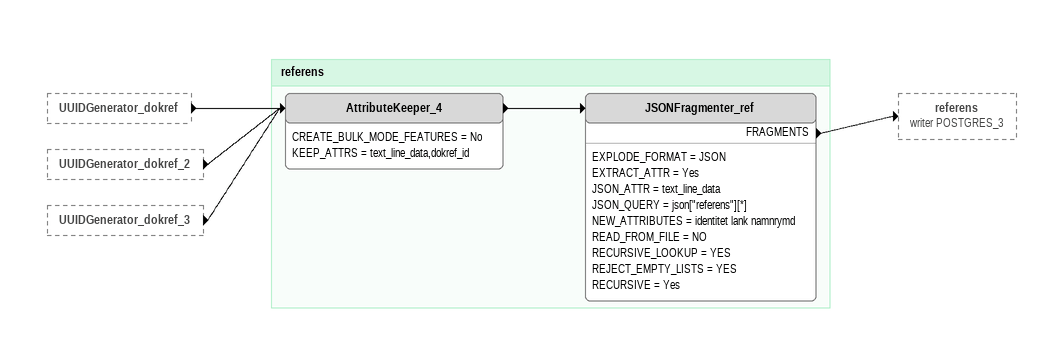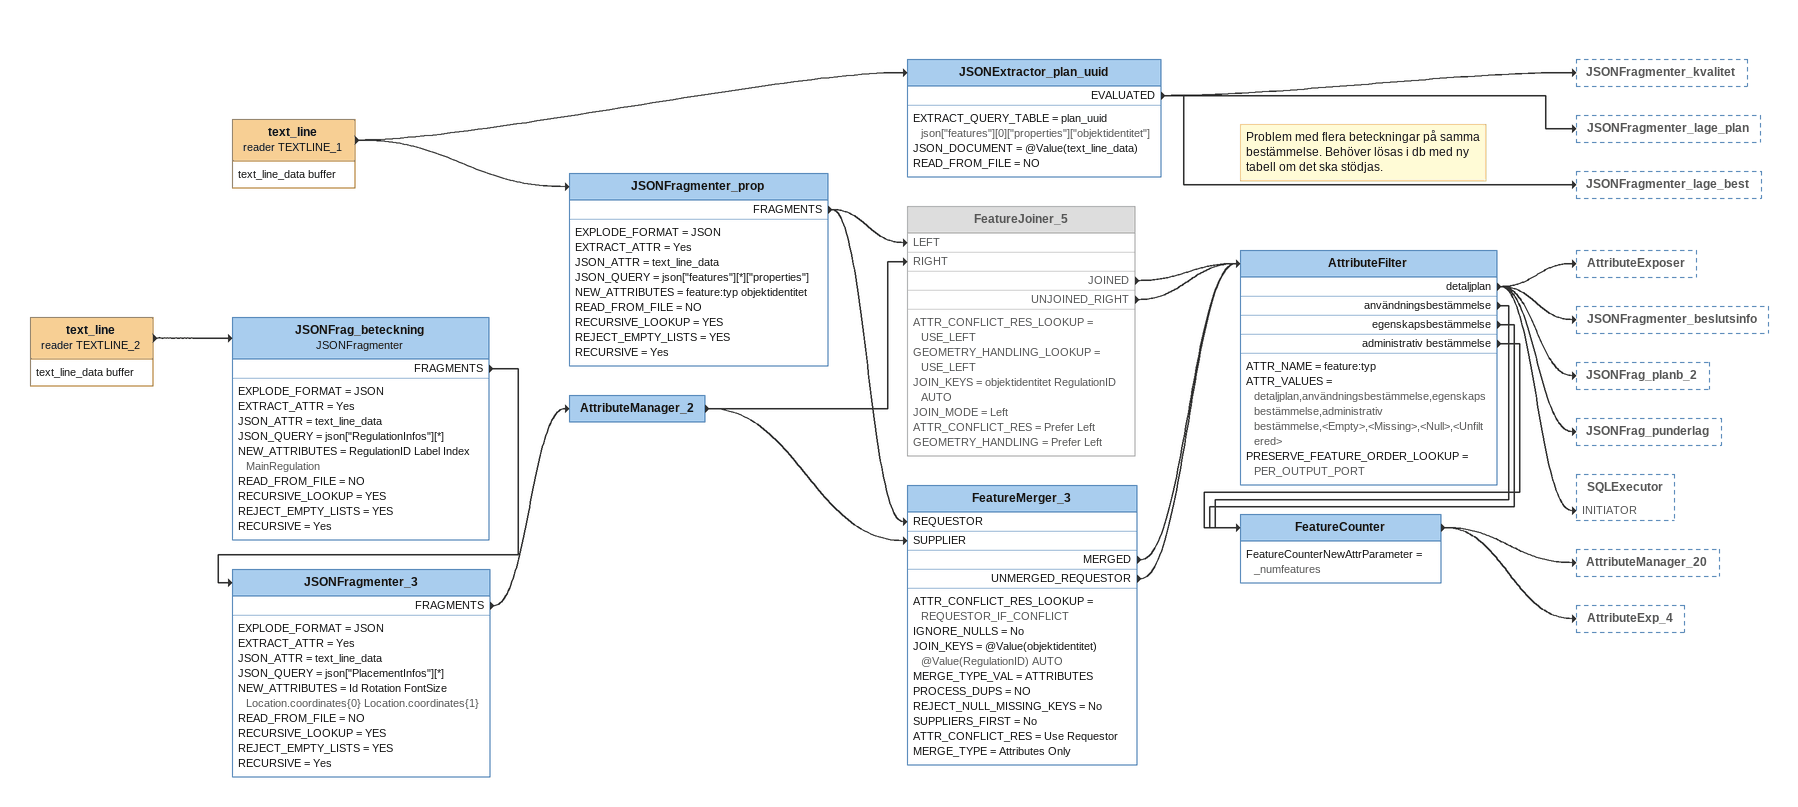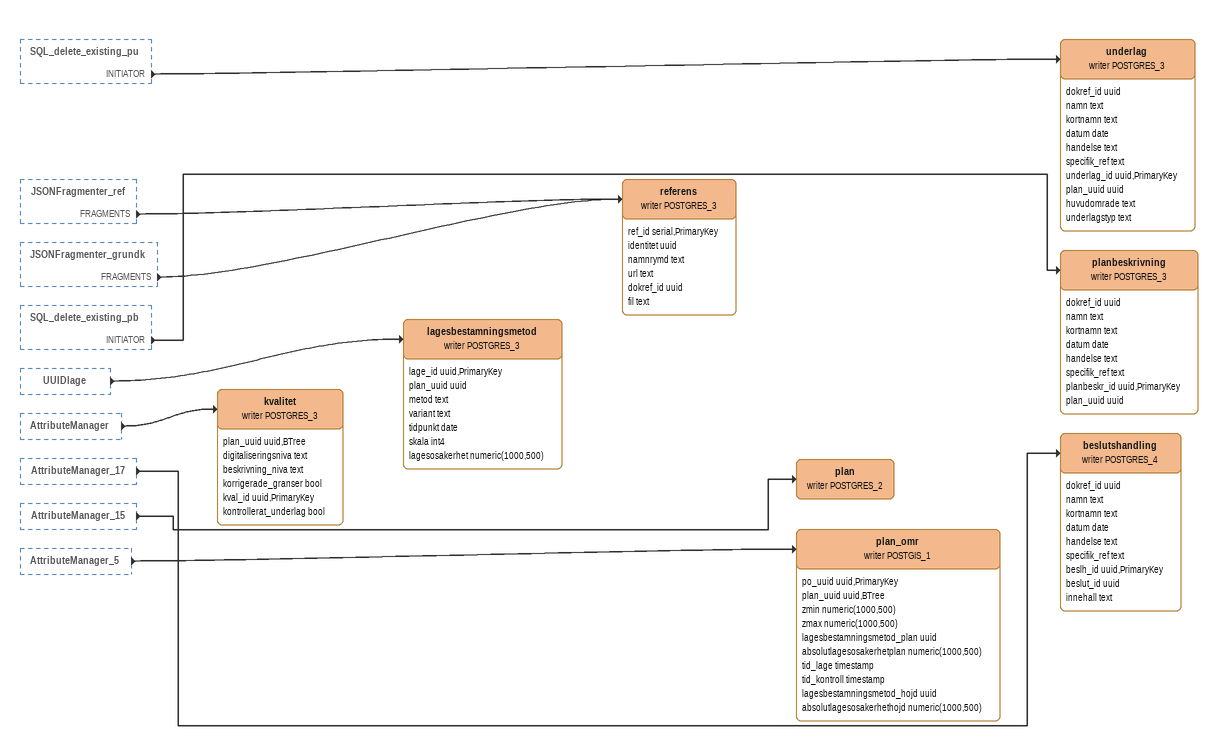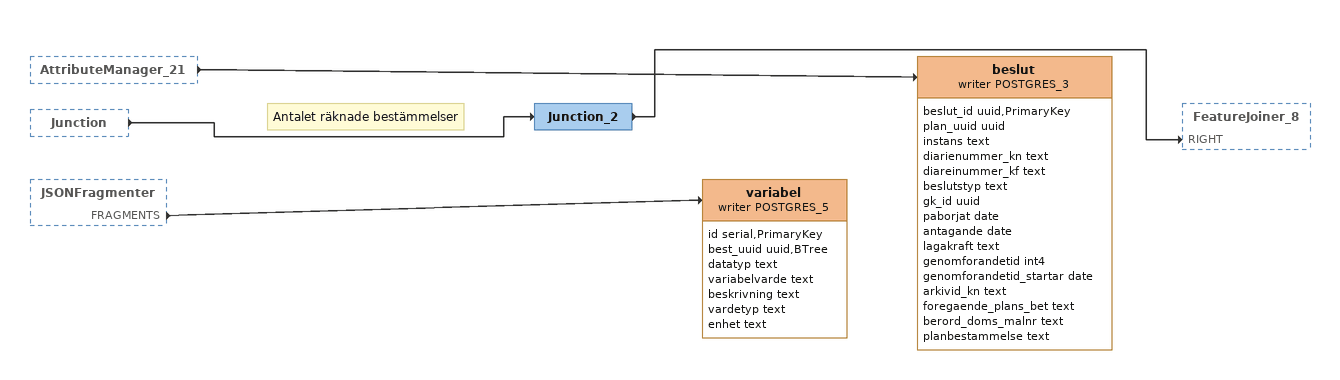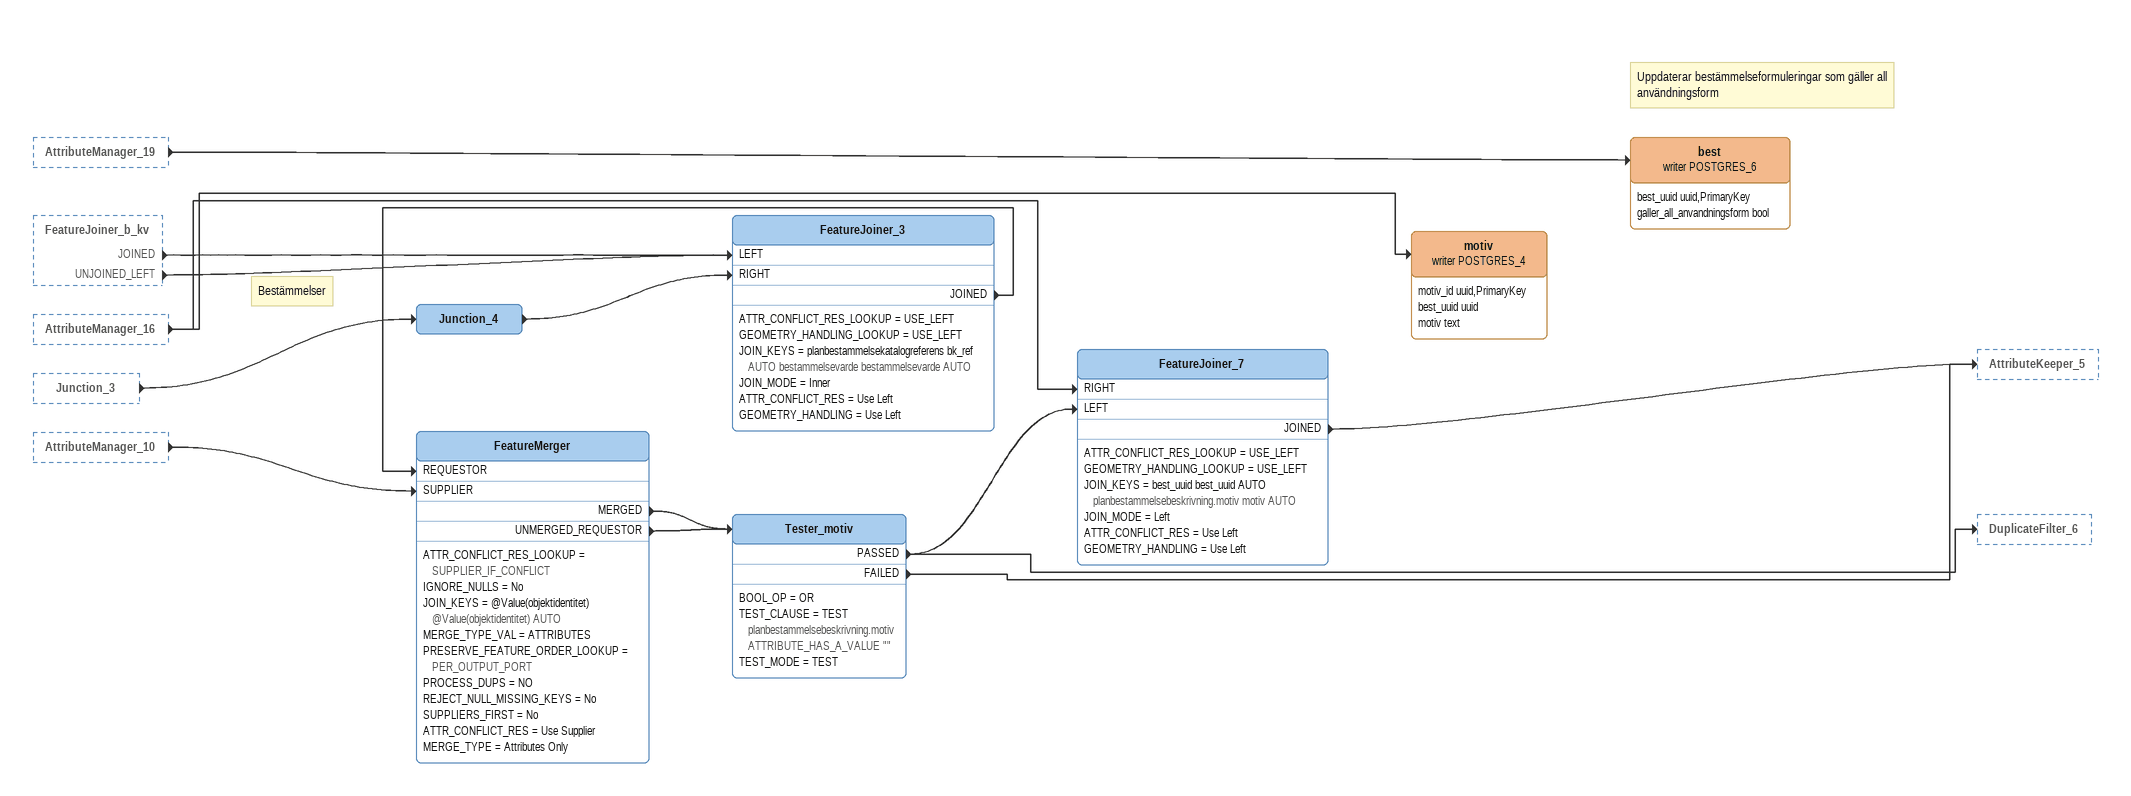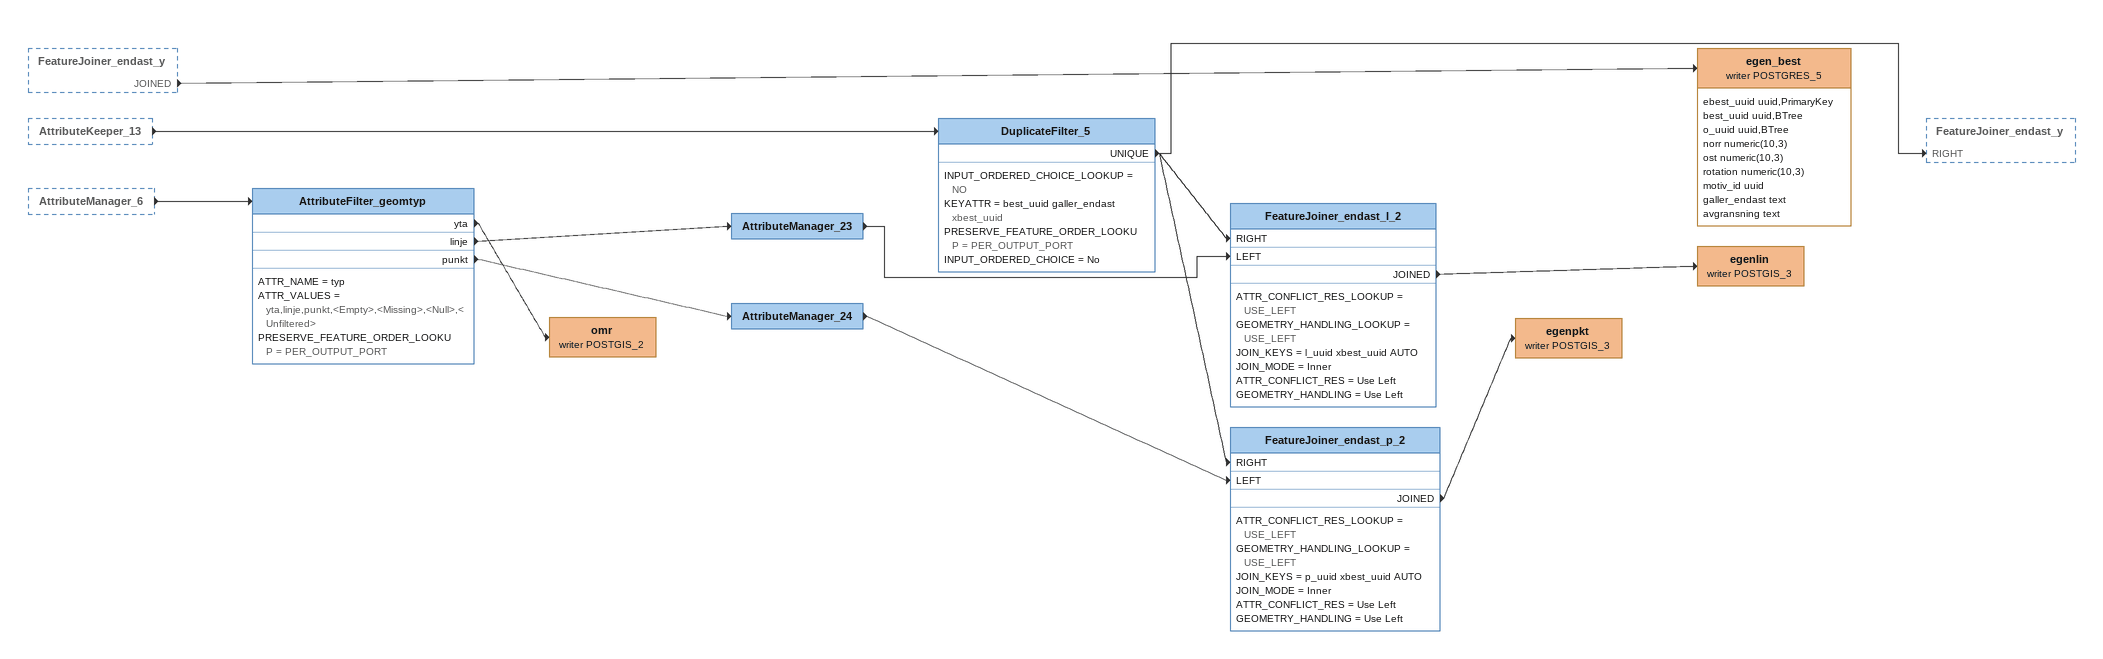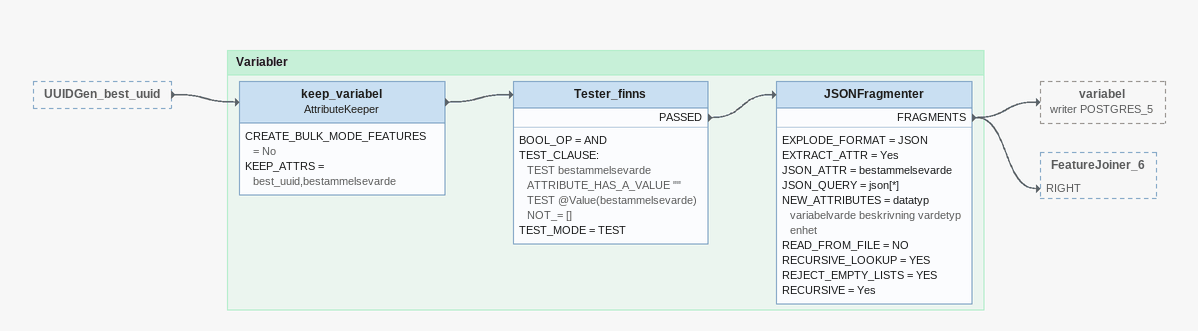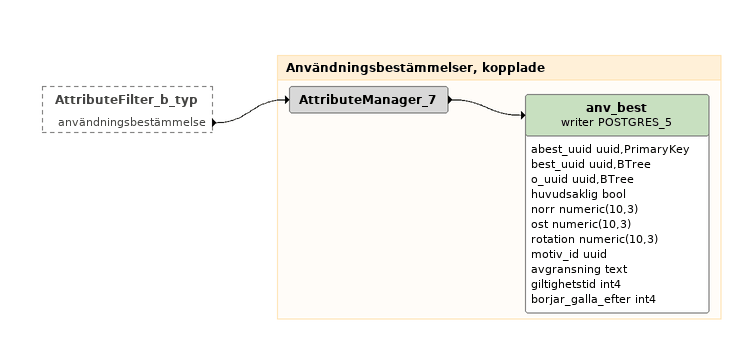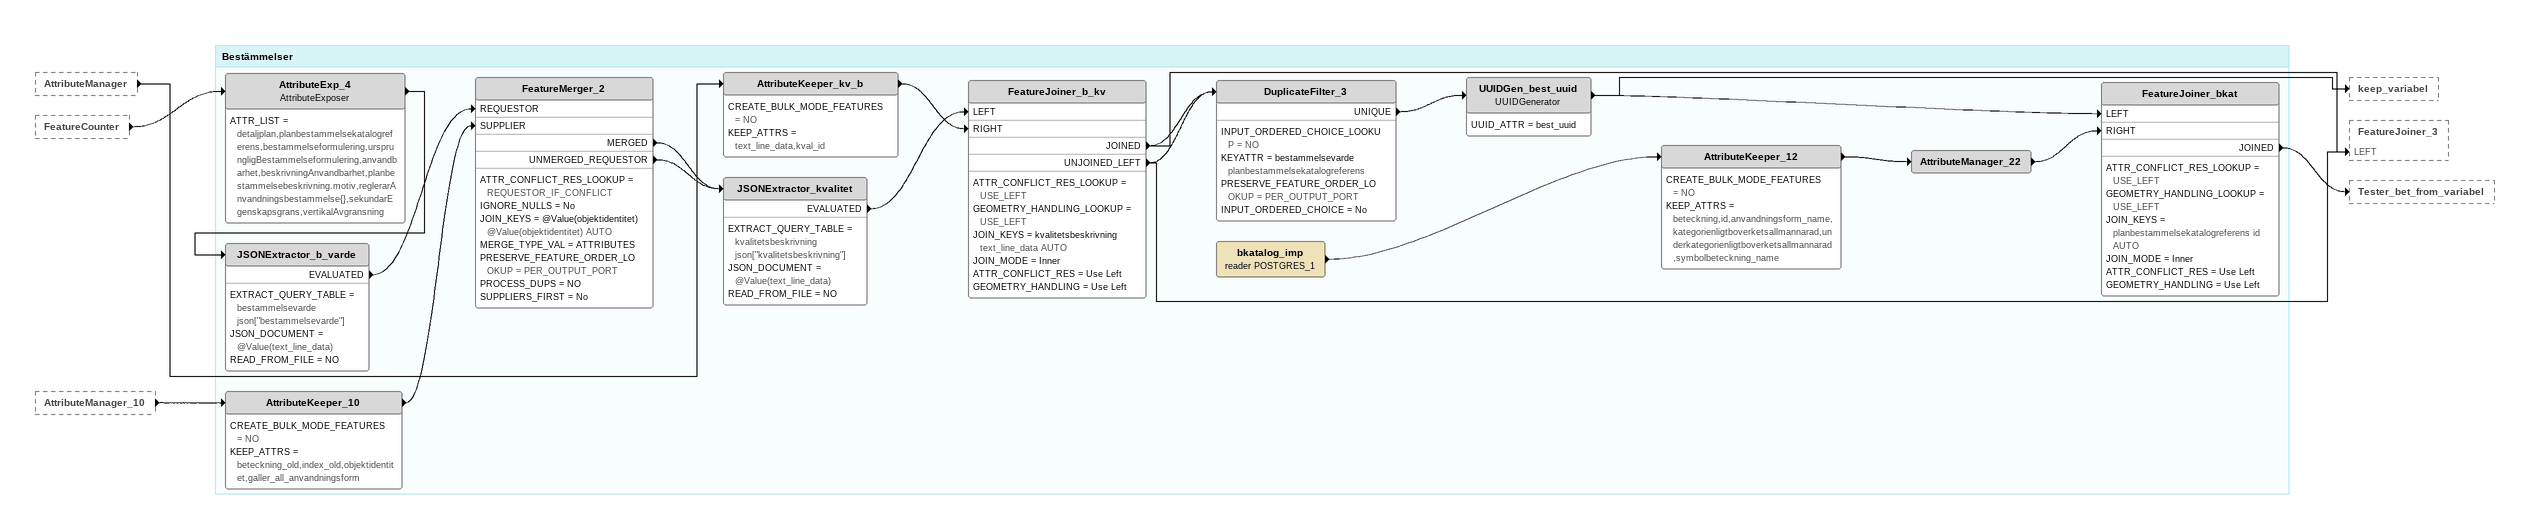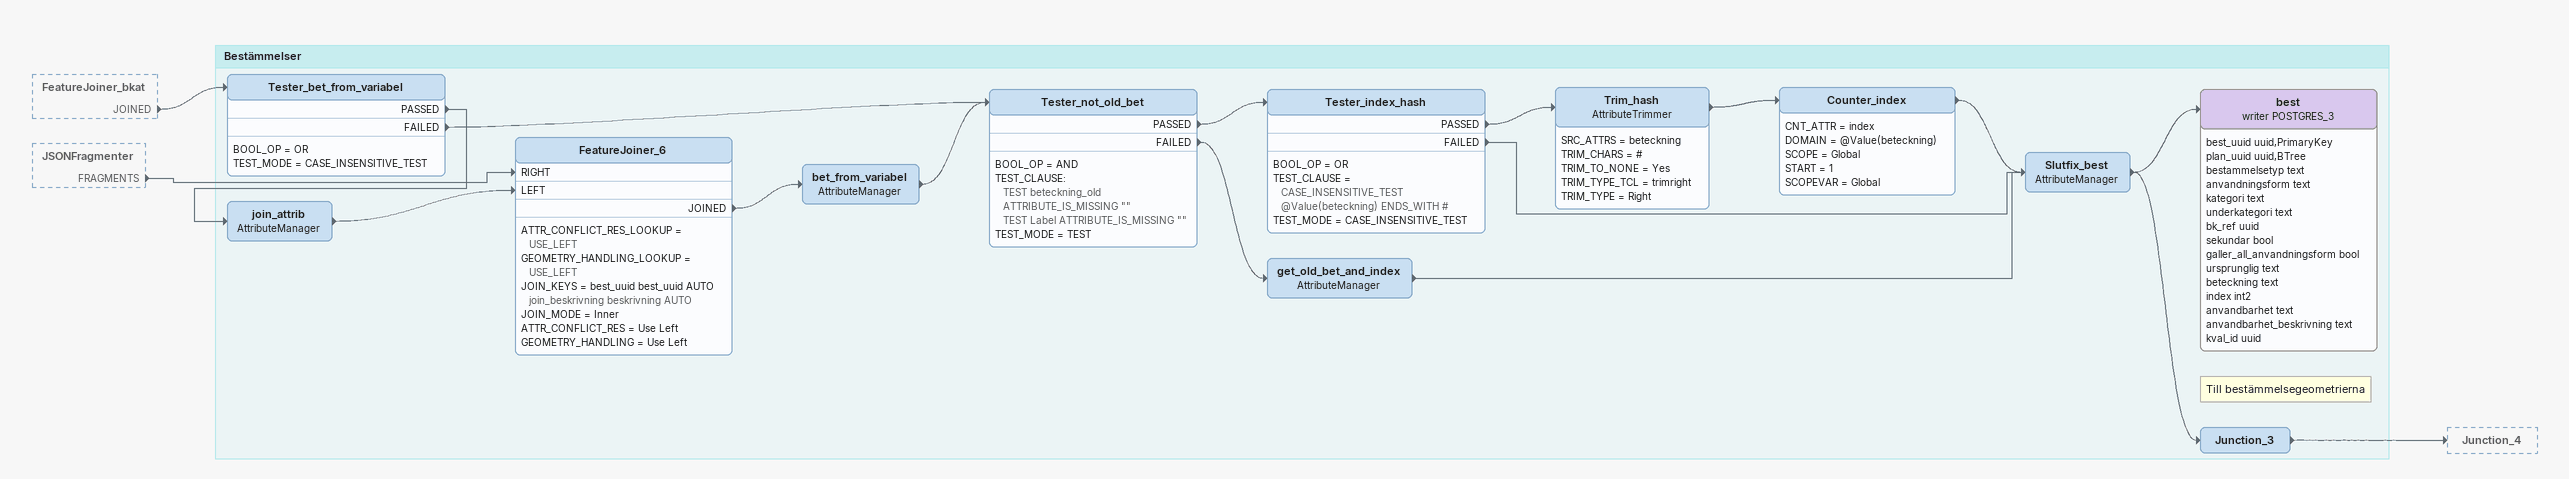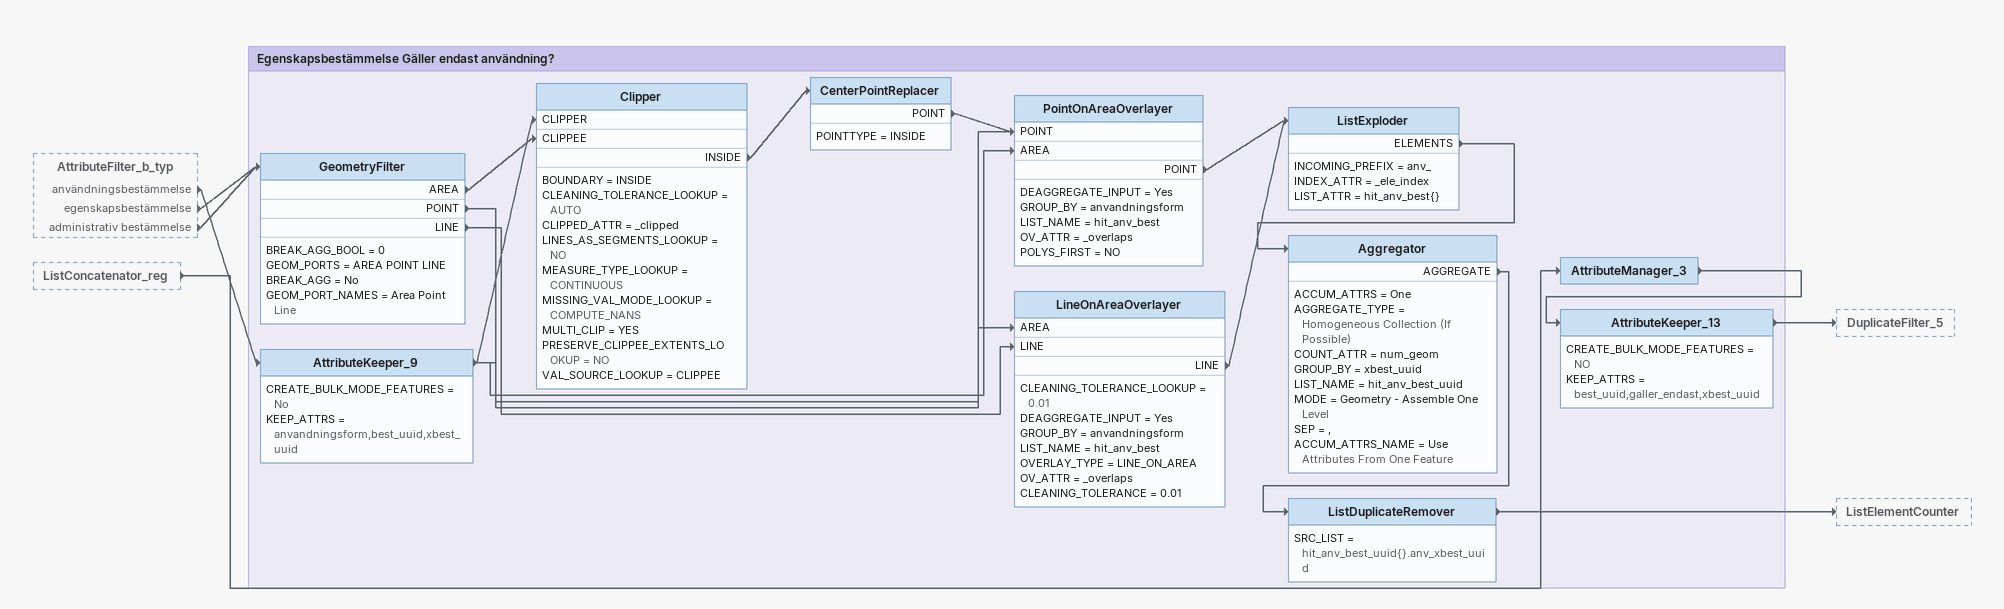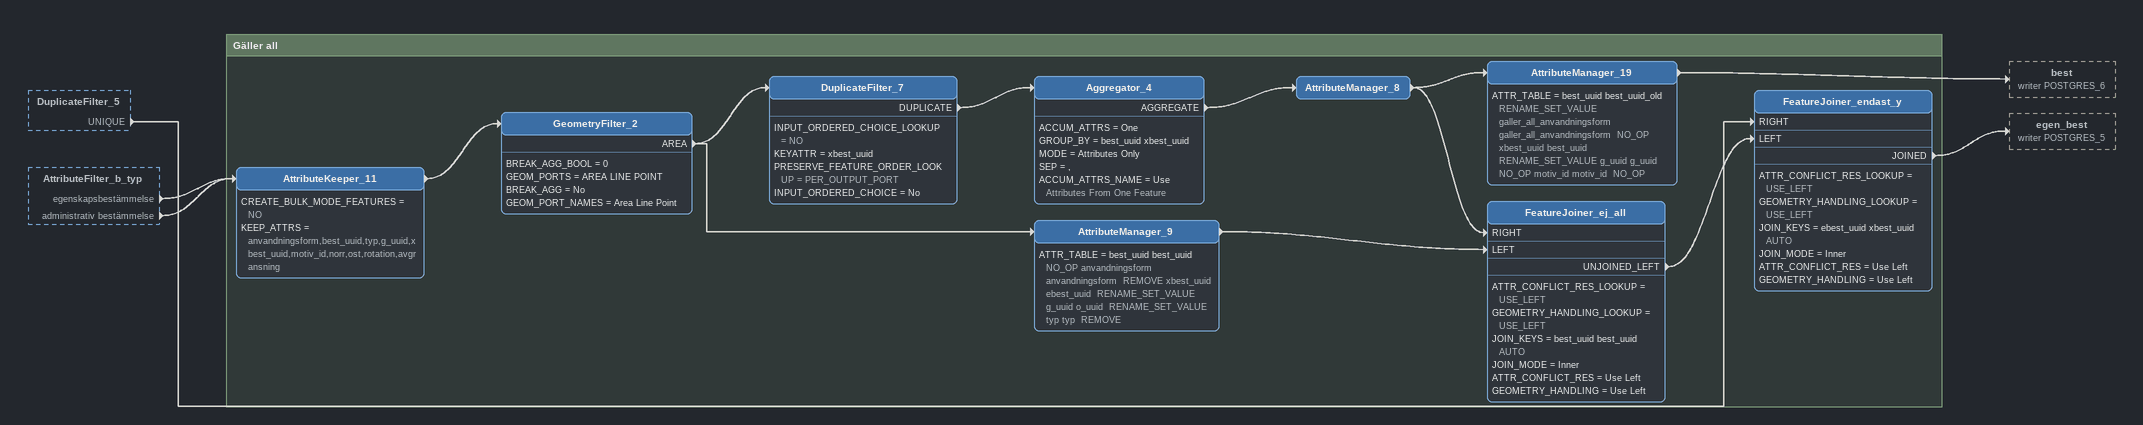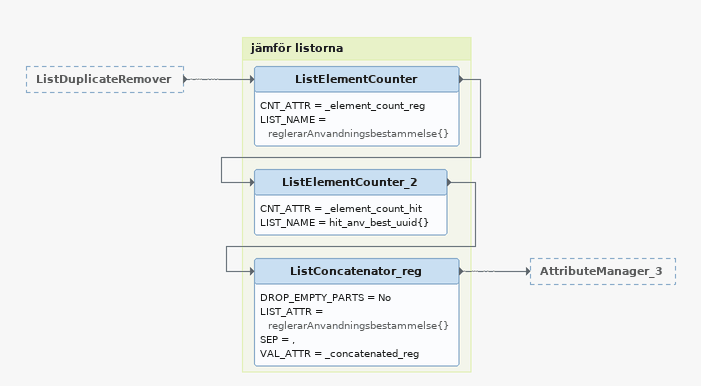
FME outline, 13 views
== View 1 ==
UUIDGenerator_dokref [outside]
    -> AttributeKeeper_4
UUIDGenerator_dokref_2 [outside]
    -> AttributeKeeper_4
UUIDGenerator_dokref_3 [outside]
    -> AttributeKeeper_4

Bookmark: referens
AttributeKeeper_4
    CREATE_BULK_MODE_FEATURES = No
    KEEP_ATTRS = text_line_data,dokref_id
    -> JSONFragmenter_ref
JSONFragmenter_ref
    EXPLODE_FORMAT = JSON
    EXTRACT_ATTR = Yes
    JSON_ATTR = text_line_data
    JSON_QUERY = json["referens"][*]
    NEW_ATTRIBUTES = identitet lank namnrymd
    READ_FROM_FILE = NO
    RECURSIVE_LOOKUP = YES
    REJECT_EMPTY_LISTS = YES
    RECURSIVE = Yes
    FRAGMENTS -> referens (writer POSTGRES_3)

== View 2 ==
text_line (reader TEXTLINE_2)
    attributes: text_line_data buffer
    -> JSONFrag_beteckning
JSONFrag_beteckning: JSONFragmenter
    EXPLODE_FORMAT = JSON
    EXTRACT_ATTR = Yes
    JSON_ATTR = text_line_data
    JSON_QUERY = json["RegulationInfos"][*]
    NEW_ATTRIBUTES = RegulationID Label Index MainRegulation
    READ_FROM_FILE = NO
    RECURSIVE_LOOKUP = YES
    REJECT_EMPTY_LISTS = YES
    RECURSIVE = Yes
    FRAGMENTS -> JSONFragmenter_3
JSONFragmenter_3
    EXPLODE_FORMAT = JSON
    EXTRACT_ATTR = Yes
    JSON_ATTR = text_line_data
    JSON_QUERY = json["PlacementInfos"][*]
    NEW_ATTRIBUTES = Id Rotation FontSize Location.coordinates{0} Location.coordinates{1}
    READ_FROM_FILE = NO
    RECURSIVE_LOOKUP = YES
    REJECT_EMPTY_LISTS = YES
    RECURSIVE = Yes
    FRAGMENTS -> AttributeManager_2
AttributeManager_2
    -> FeatureJoiner_5 [RIGHT]
    -> FeatureMerger_3 [SUPPLIER]
text_line (reader TEXTLINE_1)
    attributes: text_line_data buffer
    -> JSONFragmenter_prop
    -> JSONExtractor_plan_uuid
JSONExtractor_plan_uuid
    EXTRACT_QUERY_TABLE = plan_uuid json["features"][0]["properties"]["objektidentitet"]
    JSON_DOCUMENT = @Value(text_line_data)
    READ_FROM_FILE = NO
    EVALUATED -> JSONFragmenter_kvalitet
    EVALUATED -> JSONFragmenter_lage_plan
    EVALUATED -> JSONFragmenter_lage_best
JSONFragmenter_prop
    EXPLODE_FORMAT = JSON
    EXTRACT_ATTR = Yes
    JSON_ATTR = text_line_data
    JSON_QUERY = json["features"][*]["properties"]
    NEW_ATTRIBUTES = feature:typ objektidentitet
    READ_FROM_FILE = NO
    RECURSIVE_LOOKUP = YES
    REJECT_EMPTY_LISTS = YES
    RECURSIVE = Yes
    FRAGMENTS -> FeatureJoiner_5 [LEFT]
    FRAGMENTS -> FeatureMerger_3 [REQUESTOR]
Note: Problem med flera beteckningar på samma bestämmelse. Behöver lösas i db med ny tabell om det ska stödjas.
FeatureJoiner_5 [off]
    ATTR_CONFLICT_RES_LOOKUP = USE_LEFT
    GEOMETRY_HANDLING_LOOKUP = USE_LEFT
    JOIN_KEYS = objektidentitet RegulationID AUTO
    JOIN_MODE = Left
    ATTR_CONFLICT_RES = Prefer Left
    GEOMETRY_HANDLING = Prefer Left
    JOINED -> AttributeFilter
    UNJOINED_RIGHT -> AttributeFilter
FeatureMerger_3
    ATTR_CONFLICT_RES_LOOKUP = REQUESTOR_IF_CONFLICT
    IGNORE_NULLS = No
    JOIN_KEYS = @Value(objektidentitet) @Value(RegulationID) AUTO
    MERGE_TYPE_VAL = ATTRIBUTES
    PROCESS_DUPS = NO
    REJECT_NULL_MISSING_KEYS = No
    SUPPLIERS_FIRST = No
    ATTR_CONFLICT_RES = Use Requestor
    MERGE_TYPE = Attributes Only
    MERGED -> AttributeFilter
    UNMERGED_REQUESTOR -> AttributeFilter
AttributeFilter
    ATTR_NAME = feature:typ
    ATTR_VALUES = detaljplan,användningsbestämmelse,egenskapsbestämmelse,administrativ bestämmelse,<Empty>,<Missing>,<Null>,<Unfiltered>
    PRESERVE_FEATURE_ORDER_LOOKUP = PER_OUTPUT_PORT
    detaljplan -> AttributeExposer
    detaljplan -> JSONFragmenter_beslutsinfo
    detaljplan -> JSONFrag_planb_2
    detaljplan -> JSONFrag_punderlag
    detaljplan -> SQLExecutor [INITIATOR]
    användningsbestämmelse -> FeatureCounter
    egenskapsbestämmelse -> FeatureCounter
    administrativ bestämmelse -> FeatureCounter
FeatureCounter
    FeatureCounterNewAttrParameter = _numfeatures
    -> AttributeManager_20
    -> AttributeExp_4

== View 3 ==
SQL_delete_existing_pu [outside]
    INITIATOR -> underlag (writer POSTGRES_3)
JSONFragmenter_ref [outside]
    FRAGMENTS -> referens (writer POSTGRES_3)
JSONFragmenter_grundk [outside]
    FRAGMENTS -> referens (writer POSTGRES_3)
SQL_delete_existing_pb [outside]
    INITIATOR -> planbeskrivning (writer POSTGRES_3)
UUIDlage [outside]
    -> lagesbestamningsmetod (writer POSTGRES_3)
AttributeManager [outside]
    -> kvalitet (writer POSTGRES_3)
AttributeManager_17 [outside]
    -> beslutshandling (writer POSTGRES_4)
AttributeManager_15 [outside]
    -> plan (writer POSTGRES_2)
AttributeManager_5 [outside]
    -> plan_omr (writer POSTGIS_1)
lagesbestamningsmetod (writer POSTGRES_3)
    attributes: lage_id uuid,PrimaryKey, plan_uuid uuid, metod text, variant text, tidpunkt date, skala int4, lagesosakerhet numeric(1000,500)
kvalitet (writer POSTGRES_3)
    attributes: plan_uuid uuid,BTree, digitaliseringsniva text, beskrivning_niva text, korrigerade_granser bool, kval_id uuid,PrimaryKey, kontrollerat_underlag bool
underlag (writer POSTGRES_3)
    attributes: dokref_id uuid, namn text, kortnamn text, datum date, handelse text, specifik_ref text, underlag_id uuid,PrimaryKey, plan_uuid uuid, huvudomrade text, underlagstyp text
planbeskrivning (writer POSTGRES_3)
    attributes: dokref_id uuid, namn text, kortnamn text, datum date, handelse text, specifik_ref text, planbeskr_id uuid,PrimaryKey, plan_uuid uuid
referens (writer POSTGRES_3)
    attributes: ref_id serial,PrimaryKey, identitet uuid, namnrymd text, url text, dokref_id uuid, fil text
beslutshandling (writer POSTGRES_4)
    attributes: dokref_id uuid, namn text, kortnamn text, datum date, handelse text, specifik_ref text, beslh_id uuid,PrimaryKey, beslut_id uuid, innehall text
plan (writer POSTGRES_2)
plan_omr (writer POSTGIS_1)
    attributes: po_uuid uuid,PrimaryKey, plan_uuid uuid,BTree, zmin numeric(1000,500), zmax numeric(1000,500), lagesbestamningsmetod_plan uuid, absolutlagesosakerhetplan numeric(1000,500), tid_lage timestamp, tid_kontroll timestamp, lagesbestamningsmetod_hojd uuid, absolutlagesosakerhethojd numeric(1000,500)

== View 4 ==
AttributeManager_21 [outside]
    -> beslut (writer POSTGRES_3)
Junction [outside]
    -> Junction_2
JSONFragmenter [outside]
    FRAGMENTS -> variabel (writer POSTGRES_5)
Note: Antalet räknade bestämmelser
Junction_2
    -> FeatureJoiner_8 [RIGHT]
beslut (writer POSTGRES_3)
    attributes: beslut_id uuid,PrimaryKey, plan_uuid uuid, instans text, diarienummer_kn text, diareinummer_kf text, beslutstyp text, gk_id uuid, paborjat date, antagande date, lagakraft text, genomforandetid int4, genomforandetid_startar date, arkivid_kn text, foregaende_plans_bet text, berord_doms_malnr text, planbestammelse text
variabel (writer POSTGRES_5)
    attributes: id serial,PrimaryKey, best_uuid uuid,BTree, datatyp text, variabelvarde text, beskrivning text, vardetyp text, enhet text

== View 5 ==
AttributeManager_19 [outside]
    -> best (writer POSTGRES_6)
FeatureJoiner_b_kv [outside]
    JOINED -> FeatureJoiner_3 [LEFT]
    UNJOINED_LEFT -> FeatureJoiner_3 [LEFT]
AttributeManager_16 [outside]
    -> FeatureJoiner_7 [RIGHT]
    -> motiv (writer POSTGRES_4)
Junction_3 [outside]
    -> Junction_4
AttributeManager_10 [outside]
    -> FeatureMerger [SUPPLIER]
Note: Bestämmelser
Junction_4
    -> FeatureJoiner_3 [RIGHT]
FeatureJoiner_3
    ATTR_CONFLICT_RES_LOOKUP = USE_LEFT
    GEOMETRY_HANDLING_LOOKUP = USE_LEFT
    JOIN_KEYS = planbestammelsekatalogreferens bk_ref AUTO bestammelsevarde bestammelsevarde AUTO
    JOIN_MODE = Inner
    ATTR_CONFLICT_RES = Use Left
    GEOMETRY_HANDLING = Use Left
    JOINED -> FeatureMerger [REQUESTOR]
FeatureMerger
    ATTR_CONFLICT_RES_LOOKUP = SUPPLIER_IF_CONFLICT
    IGNORE_NULLS = No
    JOIN_KEYS = @Value(objektidentitet) @Value(objektidentitet) AUTO
    MERGE_TYPE_VAL = ATTRIBUTES
    PRESERVE_FEATURE_ORDER_LOOKUP = PER_OUTPUT_PORT
    PROCESS_DUPS = NO
    REJECT_NULL_MISSING_KEYS = No
    SUPPLIERS_FIRST = No
    ATTR_CONFLICT_RES = Use Supplier
    MERGE_TYPE = Attributes Only
    MERGED -> Tester_motiv
    UNMERGED_REQUESTOR -> Tester_motiv
Tester_motiv
    BOOL_OP = OR
    TEST_CLAUSE = TEST planbestammelsebeskrivning.motiv ATTRIBUTE_HAS_A_VALUE ""
    TEST_MODE = TEST
    PASSED -> DuplicateFilter_6
    PASSED -> FeatureJoiner_7 [LEFT]
    FAILED -> AttributeKeeper_5
motiv (writer POSTGRES_4)
    attributes: motiv_id uuid,PrimaryKey, best_uuid uuid, motiv text
FeatureJoiner_7
    ATTR_CONFLICT_RES_LOOKUP = USE_LEFT
    GEOMETRY_HANDLING_LOOKUP = USE_LEFT
    JOIN_KEYS = best_uuid best_uuid AUTO planbestammelsebeskrivning.motiv motiv AUTO
    JOIN_MODE = Left
    ATTR_CONFLICT_RES = Use Left
    GEOMETRY_HANDLING = Use Left
    JOINED -> AttributeKeeper_5
Note: Uppdaterar bestämmelseformuleringar som gäller all användningsform
best (writer POSTGRES_6)
    attributes: best_uuid uuid,PrimaryKey, galler_all_anvandningsform bool

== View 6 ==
FeatureJoiner_endast_y [outside]
    JOINED -> egen_best (writer POSTGRES_5)
AttributeKeeper_13 [outside]
    -> DuplicateFilter_5
AttributeManager_6 [outside]
    -> AttributeFilter_geomtyp
DuplicateFilter_5
    INPUT_ORDERED_CHOICE_LOOKUP = NO
    KEYATTR = best_uuid galler_endast xbest_uuid
    PRESERVE_FEATURE_ORDER_LOOKUP = PER_OUTPUT_PORT
    INPUT_ORDERED_CHOICE = No
    UNIQUE -> FeatureJoiner_endast_y [RIGHT]
    UNIQUE -> FeatureJoiner_endast_l_2 [RIGHT]
    UNIQUE -> FeatureJoiner_endast_p_2 [RIGHT]
egen_best (writer POSTGRES_5)
    attributes: ebest_uuid uuid,PrimaryKey, best_uuid uuid,BTree, o_uuid uuid,BTree, norr numeric(10,3), ost numeric(10,3), rotation numeric(10,3), motiv_id uuid, galler_endast text, avgransning text
AttributeFilter_geomtyp
    ATTR_NAME = typ
    ATTR_VALUES = yta,linje,punkt,<Empty>,<Missing>,<Null>,<Unfiltered>
    PRESERVE_FEATURE_ORDER_LOOKUP = PER_OUTPUT_PORT
    yta -> omr (writer POSTGIS_2)
    linje -> AttributeManager_23
    punkt -> AttributeManager_24
AttributeManager_23
    -> FeatureJoiner_endast_l_2 [LEFT]
FeatureJoiner_endast_l_2
    ATTR_CONFLICT_RES_LOOKUP = USE_LEFT
    GEOMETRY_HANDLING_LOOKUP = USE_LEFT
    JOIN_KEYS = l_uuid xbest_uuid AUTO
    JOIN_MODE = Inner
    ATTR_CONFLICT_RES = Use Left
    GEOMETRY_HANDLING = Use Left
    JOINED -> egenlin (writer POSTGIS_3)
egenlin (writer POSTGIS_3)
AttributeManager_24
    -> FeatureJoiner_endast_p_2 [LEFT]
FeatureJoiner_endast_p_2
    ATTR_CONFLICT_RES_LOOKUP = USE_LEFT
    GEOMETRY_HANDLING_LOOKUP = USE_LEFT
    JOIN_KEYS = p_uuid xbest_uuid AUTO
    JOIN_MODE = Inner
    ATTR_CONFLICT_RES = Use Left
    GEOMETRY_HANDLING = Use Left
    JOINED -> egenpkt (writer POSTGIS_3)
egenpkt (writer POSTGIS_3)
omr (writer POSTGIS_2)

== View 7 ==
UUIDGen_best_uuid [outside]
    -> keep_variabel

Bookmark: Variabler
keep_variabel: AttributeKeeper
    CREATE_BULK_MODE_FEATURES = No
    KEEP_ATTRS = best_uuid,bestammelsevarde
    -> Tester_finns
Tester_finns
    BOOL_OP = AND
    TEST_CLAUSE:
      TEST bestammelsevarde ATTRIBUTE_HAS_A_VALUE ""
      TEST @Value(bestammelsevarde) NOT_= []
    TEST_MODE = TEST
    PASSED -> JSONFragmenter
JSONFragmenter
    EXPLODE_FORMAT = JSON
    EXTRACT_ATTR = Yes
    JSON_ATTR = bestammelsevarde
    JSON_QUERY = json[*]
    NEW_ATTRIBUTES = datatyp variabelvarde beskrivning vardetyp enhet
    READ_FROM_FILE = NO
    RECURSIVE_LOOKUP = YES
    REJECT_EMPTY_LISTS = YES
    RECURSIVE = Yes
    FRAGMENTS -> variabel (writer POSTGRES_5)
    FRAGMENTS -> FeatureJoiner_6 [RIGHT]

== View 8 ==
AttributeFilter_b_typ [outside]
    användningsbestämmelse -> AttributeManager_7

Bookmark: Användningsbestämmelser, kopplade
AttributeManager_7
    -> anv_best (writer POSTGRES_5)
anv_best (writer POSTGRES_5)
    attributes: abest_uuid uuid,PrimaryKey, best_uuid uuid,BTree, o_uuid uuid,BTree, huvudsaklig bool, norr numeric(10,3), ost numeric(10,3), rotation numeric(10,3), motiv_id uuid, avgransning text, giltighetstid int4, borjar_galla_efter int4

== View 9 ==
AttributeManager [outside]
    -> AttributeKeeper_kv_b
FeatureCounter [outside]
    -> AttributeExp_4
AttributeManager_10 [outside]
    -> AttributeKeeper_10

Bookmark: Bestämmelser
AttributeKeeper_kv_b
    CREATE_BULK_MODE_FEATURES = NO
    KEEP_ATTRS = text_line_data,kval_id
    -> FeatureJoiner_b_kv [RIGHT]
AttributeExp_4: AttributeExposer
    ATTR_LIST = detaljplan,planbestammelsekatalogreferens,bestammelseformulering,ursprungligBestammelseformulering,anvandbarhet,beskrivningAnvandbarhet,planbestammelsebeskrivning.motiv,reglerarAnvandningsbestammelse{},sekundarEgenskapsgrans,vertikalAvgransning
    -> JSONExtractor_b_varde
JSONExtractor_b_varde
    EXTRACT_QUERY_TABLE = bestammelsevarde json["bestammelsevarde"]
    JSON_DOCUMENT = @Value(text_line_data)
    READ_FROM_FILE = NO
    EVALUATED -> FeatureMerger_2 [REQUESTOR]
AttributeKeeper_10
    CREATE_BULK_MODE_FEATURES = NO
    KEEP_ATTRS = beteckning_old,index_old,objektidentitet,galler_all_anvandningsform
    -> FeatureMerger_2 [SUPPLIER]
FeatureMerger_2
    ATTR_CONFLICT_RES_LOOKUP = REQUESTOR_IF_CONFLICT
    IGNORE_NULLS = No
    JOIN_KEYS = @Value(objektidentitet) @Value(objektidentitet) AUTO
    MERGE_TYPE_VAL = ATTRIBUTES
    PRESERVE_FEATURE_ORDER_LOOKUP = PER_OUTPUT_PORT
    PROCESS_DUPS = NO
    SUPPLIERS_FIRST = No
    MERGED -> JSONExtractor_kvalitet
    UNMERGED_REQUESTOR -> JSONExtractor_kvalitet
JSONExtractor_kvalitet
    EXTRACT_QUERY_TABLE = kvalitetsbeskrivning json["kvalitetsbeskrivning"]
    JSON_DOCUMENT = @Value(text_line_data)
    READ_FROM_FILE = NO
    EVALUATED -> FeatureJoiner_b_kv [LEFT]
FeatureJoiner_b_kv
    ATTR_CONFLICT_RES_LOOKUP = USE_LEFT
    GEOMETRY_HANDLING_LOOKUP = USE_LEFT
    JOIN_KEYS = kvalitetsbeskrivning text_line_data AUTO
    JOIN_MODE = Inner
    ATTR_CONFLICT_RES = Use Left
    GEOMETRY_HANDLING = Use Left
    JOINED -> DuplicateFilter_3
    JOINED -> FeatureJoiner_3 [LEFT]
    UNJOINED_LEFT -> DuplicateFilter_3
    UNJOINED_LEFT -> FeatureJoiner_3 [LEFT]
DuplicateFilter_3
    INPUT_ORDERED_CHOICE_LOOKUP = NO
    KEYATTR = bestammelsevarde planbestammelsekatalogreferens
    PRESERVE_FEATURE_ORDER_LOOKUP = PER_OUTPUT_PORT
    INPUT_ORDERED_CHOICE = No
    UNIQUE -> UUIDGen_best_uuid
UUIDGen_best_uuid: UUIDGenerator
    UUID_ATTR = best_uuid
    -> FeatureJoiner_bkat [LEFT]
    -> keep_variabel
bkatalog_imp (reader POSTGRES_1)
    -> AttributeKeeper_12
AttributeKeeper_12
    CREATE_BULK_MODE_FEATURES = NO
    KEEP_ATTRS = beteckning,id,anvandningsform_name,kategorienligtboverketsallmannarad,underkategorienligtboverketsallmannarad,symbolbeteckning_name
    -> AttributeManager_22
AttributeManager_22
    -> FeatureJoiner_bkat [RIGHT]
FeatureJoiner_bkat
    ATTR_CONFLICT_RES_LOOKUP = USE_LEFT
    GEOMETRY_HANDLING_LOOKUP = USE_LEFT
    JOIN_KEYS = planbestammelsekatalogreferens id AUTO
    JOIN_MODE = Inner
    ATTR_CONFLICT_RES = Use Left
    GEOMETRY_HANDLING = Use Left
    JOINED -> Tester_bet_from_variabel

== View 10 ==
FeatureJoiner_bkat [outside]
    JOINED -> Tester_bet_from_variabel
JSONFragmenter [outside]
    FRAGMENTS -> FeatureJoiner_6 [RIGHT]

Bookmark: Bestämmelser
Tester_bet_from_variabel
    BOOL_OP = OR
    TEST_MODE = CASE_INSENSITIVE_TEST
    PASSED -> join_attrib
    FAILED -> Tester_not_old_bet
join_attrib: AttributeManager
    -> FeatureJoiner_6 [LEFT]
FeatureJoiner_6
    ATTR_CONFLICT_RES_LOOKUP = USE_LEFT
    GEOMETRY_HANDLING_LOOKUP = USE_LEFT
    JOIN_KEYS = best_uuid best_uuid AUTO join_beskrivning beskrivning AUTO
    JOIN_MODE = Inner
    ATTR_CONFLICT_RES = Use Left
    GEOMETRY_HANDLING = Use Left
    JOINED -> bet_from_variabel
bet_from_variabel: AttributeManager
    -> Tester_not_old_bet
Tester_not_old_bet
    BOOL_OP = AND
    TEST_CLAUSE:
      TEST beteckning_old ATTRIBUTE_IS_MISSING ""
      TEST Label ATTRIBUTE_IS_MISSING ""
    TEST_MODE = TEST
    PASSED -> Tester_index_hash
    FAILED -> get_old_bet_and_index
Tester_index_hash
    BOOL_OP = OR
    TEST_CLAUSE = CASE_INSENSITIVE_TEST @Value(beteckning) ENDS_WITH #
    TEST_MODE = CASE_INSENSITIVE_TEST
    PASSED -> Trim_hash
    FAILED -> Slutfix_best
Trim_hash: AttributeTrimmer
    SRC_ATTRS = beteckning
    TRIM_CHARS = #
    TRIM_TO_NONE = Yes
    TRIM_TYPE_TCL = trimright
    TRIM_TYPE = Right
    -> Counter_index
Counter_index
    CNT_ATTR = index
    DOMAIN = @Value(beteckning)
    SCOPE = Global
    START = 1
    SCOPEVAR = Global
    -> Slutfix_best
get_old_bet_and_index: AttributeManager
    -> Slutfix_best
Slutfix_best: AttributeManager
    -> best (writer POSTGRES_3)
    -> Junction_3
best (writer POSTGRES_3)
    attributes: best_uuid uuid,PrimaryKey, plan_uuid uuid,BTree, bestammelsetyp text, anvandningsform text, kategori text, underkategori text, bk_ref uuid, sekundar bool, galler_all_anvandningsform bool, ursprunglig text, beteckning text, index int2, anvandbarhet text, anvandbarhet_beskrivning text, kval_id uuid
Note: Till bestämmelsegeometrierna
Junction_3
    -> Junction_4

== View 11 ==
AttributeFilter_b_typ [outside]
    användningsbestämmelse -> AttributeKeeper_9
    egenskapsbestämmelse -> GeometryFilter
    administrativ bestämmelse -> GeometryFilter
ListConcatenator_reg [outside]
    -> AttributeManager_3

Bookmark: Egenskapsbestämmelse Gäller endast användning?
GeometryFilter
    BREAK_AGG_BOOL = 0
    GEOM_PORTS = AREA POINT LINE
    BREAK_AGG = No
    GEOM_PORT_NAMES = Area Point Line
    AREA -> Clipper [CLIPPEE]
    POINT -> PointOnAreaOverlayer [POINT]
    LINE -> LineOnAreaOverlayer [LINE]
AttributeKeeper_9
    CREATE_BULK_MODE_FEATURES = No
    KEEP_ATTRS = anvandningsform,best_uuid,xbest_uuid
    -> PointOnAreaOverlayer [AREA]
    -> LineOnAreaOverlayer [AREA]
    -> Clipper [CLIPPER]
Clipper
    BOUNDARY = INSIDE
    CLEANING_TOLERANCE_LOOKUP = AUTO
    CLIPPED_ATTR = _clipped
    LINES_AS_SEGMENTS_LOOKUP = NO
    MEASURE_TYPE_LOOKUP = CONTINUOUS
    MISSING_VAL_MODE_LOOKUP = COMPUTE_NANS
    MULTI_CLIP = YES
    PRESERVE_CLIPPEE_EXTENTS_LOOKUP = NO
    VAL_SOURCE_LOOKUP = CLIPPEE
    INSIDE -> CenterPointReplacer
CenterPointReplacer
    POINTTYPE = INSIDE
    POINT -> PointOnAreaOverlayer [POINT]
PointOnAreaOverlayer
    DEAGGREGATE_INPUT = Yes
    GROUP_BY = anvandningsform
    LIST_NAME = hit_anv_best
    OV_ATTR = _overlaps
    POLYS_FIRST = NO
    POINT -> ListExploder
LineOnAreaOverlayer
    CLEANING_TOLERANCE_LOOKUP = 0.01
    DEAGGREGATE_INPUT = Yes
    GROUP_BY = anvandningsform
    LIST_NAME = hit_anv_best
    OVERLAY_TYPE = LINE_ON_AREA
    OV_ATTR = _overlaps
    CLEANING_TOLERANCE = 0.01
    LINE -> ListExploder
ListExploder
    INCOMING_PREFIX = anv_
    INDEX_ATTR = _ele_index
    LIST_ATTR = hit_anv_best{}
    ELEMENTS -> Aggregator
Aggregator
    ACCUM_ATTRS = One
    AGGREGATE_TYPE = Homogeneous Collection (If Possible)
    COUNT_ATTR = num_geom
    GROUP_BY = xbest_uuid
    LIST_NAME = hit_anv_best_uuid
    MODE = Geometry - Assemble One Level
    SEP = ,
    ACCUM_ATTRS_NAME = Use Attributes From One Feature
    AGGREGATE -> ListDuplicateRemover
ListDuplicateRemover
    SRC_LIST = hit_anv_best_uuid{}.anv_xbest_uuid
    -> ListElementCounter
AttributeManager_3
    -> AttributeKeeper_13
AttributeKeeper_13
    CREATE_BULK_MODE_FEATURES = NO
    KEEP_ATTRS = best_uuid,galler_endast,xbest_uuid
    -> DuplicateFilter_5

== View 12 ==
DuplicateFilter_5 [outside]
    UNIQUE -> FeatureJoiner_endast_y [RIGHT]
AttributeFilter_b_typ [outside]
    egenskapsbestämmelse -> AttributeKeeper_11
    administrativ bestämmelse -> AttributeKeeper_11

Bookmark: Gäller all
AttributeKeeper_11
    CREATE_BULK_MODE_FEATURES = NO
    KEEP_ATTRS = anvandningsform,best_uuid,typ,g_uuid,xbest_uuid,motiv_id,norr,ost,rotation,avgransning
    -> GeometryFilter_2
GeometryFilter_2
    BREAK_AGG_BOOL = 0
    GEOM_PORTS = AREA LINE POINT
    BREAK_AGG = No
    GEOM_PORT_NAMES = Area Line Point
    AREA -> AttributeManager_9
    AREA -> DuplicateFilter_7
DuplicateFilter_7
    INPUT_ORDERED_CHOICE_LOOKUP = NO
    KEYATTR = xbest_uuid
    PRESERVE_FEATURE_ORDER_LOOKUP = PER_OUTPUT_PORT
    INPUT_ORDERED_CHOICE = No
    DUPLICATE -> Aggregator_4
Aggregator_4
    ACCUM_ATTRS = One
    GROUP_BY = best_uuid xbest_uuid
    MODE = Attributes Only
    SEP = ,
    ACCUM_ATTRS_NAME = Use Attributes From One Feature
    AGGREGATE -> AttributeManager_8
AttributeManager_8
    -> FeatureJoiner_ej_all [RIGHT]
    -> AttributeManager_19
AttributeManager_19
    ATTR_TABLE = best_uuid best_uuid_old  RENAME_SET_VALUE galler_all_anvandningsform galler_all_anvandningsform  NO_OP xbest_uuid best_uuid  RENAME_SET_VALUE g_uuid g_uuid  NO_OP motiv_id motiv_id  NO_OP
    -> best (writer POSTGRES_6)
AttributeManager_9
    ATTR_TABLE = best_uuid best_uuid  NO_OP anvandningsform anvandningsform  REMOVE xbest_uuid ebest_uuid  RENAME_SET_VALUE g_uuid o_uuid  RENAME_SET_VALUE typ typ  REMOVE
    -> FeatureJoiner_ej_all [LEFT]
FeatureJoiner_ej_all
    ATTR_CONFLICT_RES_LOOKUP = USE_LEFT
    GEOMETRY_HANDLING_LOOKUP = USE_LEFT
    JOIN_KEYS = best_uuid best_uuid AUTO
    JOIN_MODE = Inner
    ATTR_CONFLICT_RES = Use Left
    GEOMETRY_HANDLING = Use Left
    UNJOINED_LEFT -> FeatureJoiner_endast_y [LEFT]
FeatureJoiner_endast_y
    ATTR_CONFLICT_RES_LOOKUP = USE_LEFT
    GEOMETRY_HANDLING_LOOKUP = USE_LEFT
    JOIN_KEYS = ebest_uuid xbest_uuid AUTO
    JOIN_MODE = Inner
    ATTR_CONFLICT_RES = Use Left
    GEOMETRY_HANDLING = Use Left
    JOINED -> egen_best (writer POSTGRES_5)

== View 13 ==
ListDuplicateRemover [outside]
    -> ListElementCounter

Bookmark: jämför listorna
ListElementCounter
    CNT_ATTR = _element_count_reg
    LIST_NAME = reglerarAnvandningsbestammelse{}
    -> ListElementCounter_2
ListElementCounter_2
    CNT_ATTR = _element_count_hit
    LIST_NAME = hit_anv_best_uuid{}
    -> ListConcatenator_reg
ListConcatenator_reg
    DROP_EMPTY_PARTS = No
    LIST_ATTR = reglerarAnvandningsbestammelse{}
    SEP = ,
    VAL_ATTR = _concatenated_reg
    -> AttributeManager_3
